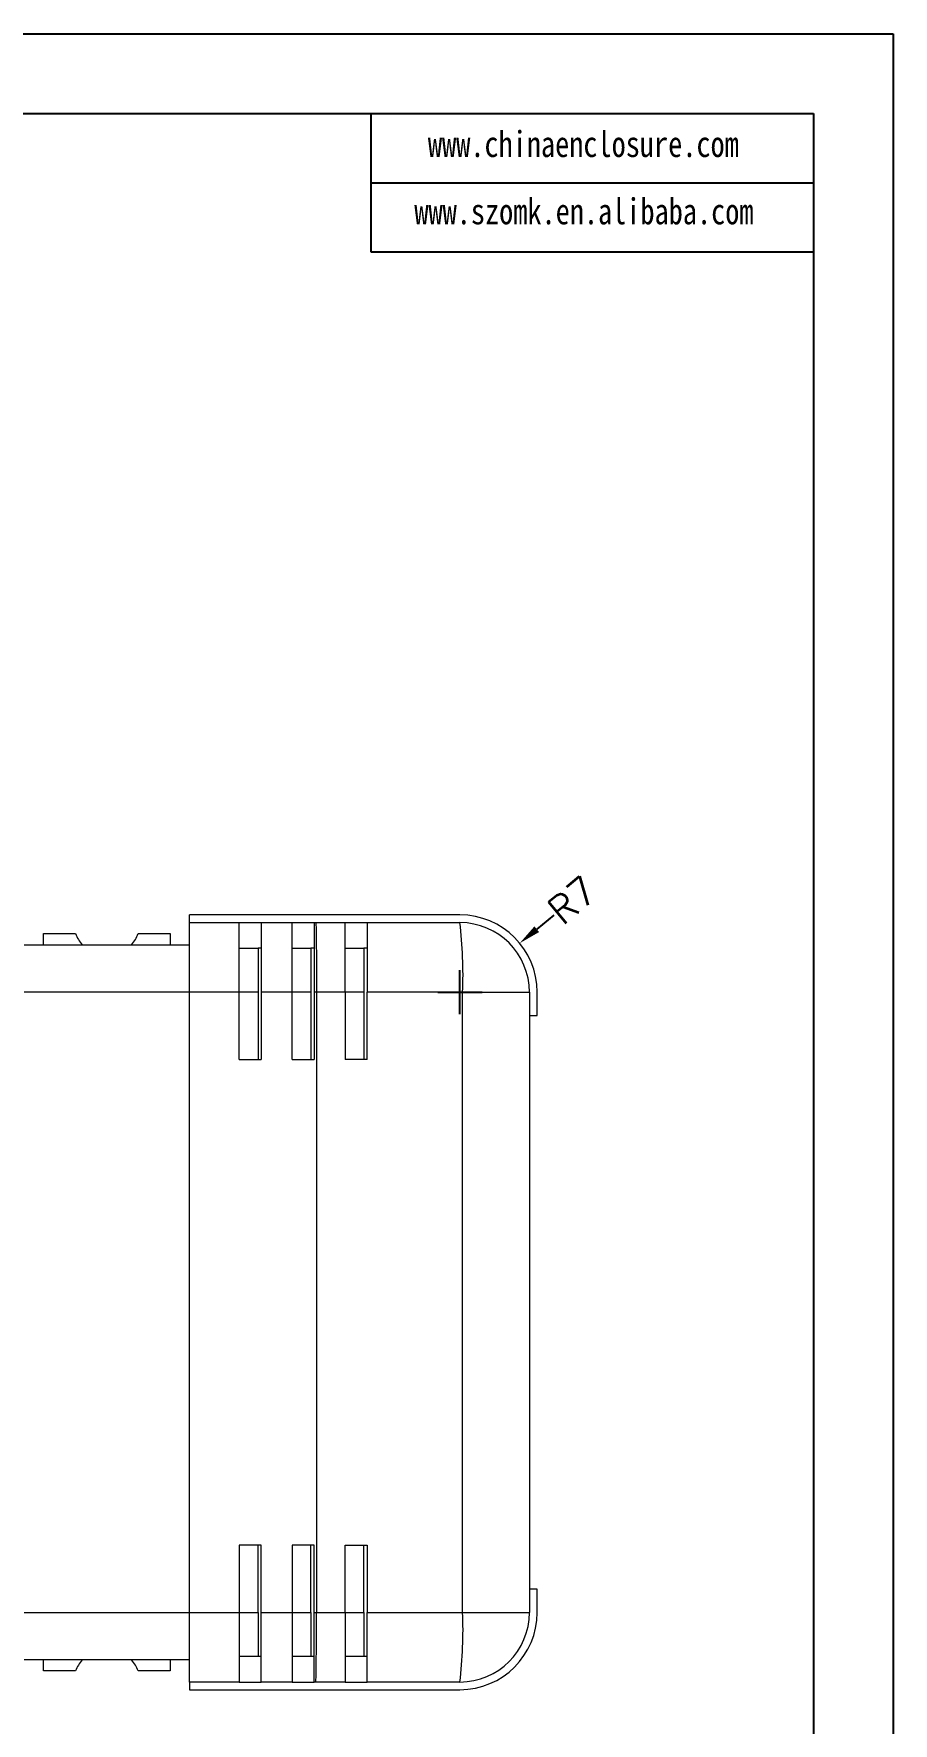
# Model space of a CAD drawing. Header units: inches. Extents: x 1958 to 3526, y 519 to 822.
# Drawn here: x 2308.7 to 2386.6, y 669.3 to 822.4 of the extents above; entities that cross this region are included whole.
import ezdxf

# ---------------------------------------------------------------- set-up
doc = ezdxf.new("R2010")
doc.units = ezdxf.units.IN
doc.layers.add('文字', color=81, linetype='Continuous')
doc.styles.get("Standard").update_dxf_attribs({"font": 'txt', "bigfont": 'gbcbig.shx'})
doc.styles.add('宋体', font='', dxfattribs={"width": 0.8, "height": 3.5})
doc.styles.get('宋体').set_extended_font_data('SimSun')
doc.dimstyles.new('2.5', dxfattribs={"dimtxt": 2.5, "dimasz": 2, "dimexe": 0.18, "dimexo": 0.0625, "dimgap": 0.09, "dimtad": 0, "dimzin": 12, "dimdsep": 46, "dimtxsty": 'Standard', "dimcen": 2, "dimclrd": 3, "dimclre": 3, "dimadec": 0, "dimazin": 0, "dimtfac": 1, "dimtofl": 0, "dimtmove": 0, "dimatfit": 3, "dimfxl": 1, "dimtolj": 1, "dimtzin": 0, "dimarcsym": 0})

# ---------------------------------------------------------------- blocks, each defined once
blk = doc.blocks.new('*D207')
at = {"color": 3, "lineweight": -2}
for p, q in [((2355.88, 742.51), (2354.33, 741.24)), ((2347.37, 733.54), (2347.37, 737.54)), ((2345.37, 735.54), (2349.37, 735.54))]:
    blk.add_line(p, q, dxfattribs=at)
at = {"color": 3}
blk.add_solid([(2354.12, 741.5), (2354.54, 740.98), (2352.78, 739.97)], dxfattribs=at)
at = {"layer": 'Defpoints', "color": 0}
for p in [(2352.78, 739.97), (2347.37, 735.54)]:
    blk.add_point(p, dxfattribs=at)
at = {"color": 0, "insert": (2357.56, 743.88), "char_height": 2.5, "attachment_point": 5, "rotation": 39.3077}
blk.add_mtext('\\A1;R7', dxfattribs=at)

msp = doc.modelspace()

# ---------------------------------------------------------------- linework, layer by layer
for p, q in [((1957.651, 822.366), (2386.64, 822.366)), ((2386.64, 822.366), (2386.64, 519.041)), ((1968.751, 815.144), (2379.418, 815.144)), ((2339.295, 815.144), (2339.295, 802.606)), ((2379.418, 815.144), (2379.418, 526.263)), ((2339.295, 808.875), (2379.418, 808.875)), ((2339.295, 802.606), (2379.418, 802.606))]:
    msp.add_line(p, q)
at = {"color": 7, "linetype": 'Continuous', "lineweight": 15}
for p, q in [((2347.365, 742.538), (2322.865, 742.538)), ((2322.865, 741.838), (2322.865, 742.538)), ((2309.615, 740.838), (2312.537, 740.838)), ((2309.615, 739.838), (2309.615, 740.838)), ((2318.194, 740.838), (2321.115, 740.838)), ((2321.115, 740.838), (2321.115, 739.838)), ((2322.865, 735.538), (2322.865, 741.838)), ((2322.865, 741.838), (2327.365, 741.838)), ((2327.365, 735.538), (2327.365, 741.838)), ((2327.365, 741.838), (2329.365, 741.838)), ((2329.365, 741.838), (2332.165, 741.838)), ((2329.365, 741.838), (2329.365, 735.538)), ((2332.165, 735.538), (2332.165, 741.838)), ((2332.165, 741.838), (2334.165, 741.838)), ((2334.165, 741.838), (2334.165, 735.538)), ((2334.165, 741.838), (2334.299, 741.838)), ((2334.299, 741.838), (2336.965, 741.838)), ((2336.965, 741.838), (2338.965, 741.838)), ((2338.965, 741.838), (2347.365, 741.838)), ((2307.865, 739.838), (2322.865, 739.838)), ((2327.365, 739.538), (2329.065, 739.538)), ((2329.065, 739.538), (2329.065, 735.538)), ((2329.365, 739.538), (2329.065, 739.538)), ((2332.165, 739.538), (2333.865, 739.538)), ((2333.865, 739.538), (2333.865, 735.538)), ((2334.165, 739.538), (2333.865, 739.538)), ((2336.965, 739.538), (2338.665, 739.538)), ((2338.665, 739.538), (2338.665, 735.538)), ((2338.965, 739.538), (2338.665, 739.538)), ((2322.865, 735.538), (2307.865, 735.538)), ((2322.865, 679.338), (2322.865, 735.538)), ((2327.365, 735.538), (2322.865, 735.538)), ((2327.365, 729.438), (2327.365, 735.538)), ((2329.065, 735.538), (2327.365, 735.538)), ((2329.065, 735.538), (2329.065, 729.438)), ((2329.365, 735.538), (2329.365, 729.438)), ((2332.165, 735.538), (2329.365, 735.538)), ((2332.165, 729.438), (2332.165, 735.538)), ((2333.865, 735.538), (2332.165, 735.538)), ((2333.865, 735.538), (2333.865, 729.438)), ((2334.366, 735.538), (2334.165, 735.538)), ((2334.165, 735.538), (2334.165, 729.438)), ((2336.965, 735.538), (2334.366, 735.538)), ((2334.366, 735.538), (2334.366, 679.338)), ((2336.965, 735.538), (2336.965, 729.438)), ((2338.665, 735.538), (2336.965, 735.538)), ((2338.665, 735.538), (2338.665, 729.438)), ((2347.614, 735.538), (2338.965, 735.538)), ((2338.965, 729.438), (2338.965, 735.538)), ((2347.614, 679.338), (2347.614, 735.538)), ((2347.614, 735.538), (2353.665, 735.538)), ((2353.665, 735.538), (2353.665, 679.338)), ((2354.365, 733.438), (2354.365, 735.538)), ((2353.665, 733.438), (2354.365, 733.438)), ((2327.365, 729.438), (2329.365, 729.438)), ((2332.165, 729.438), (2334.165, 729.438)), ((2338.965, 729.438), (2336.965, 729.438)), ((2329.365, 685.438), (2327.365, 685.438)), ((2327.365, 685.438), (2327.365, 679.338)), ((2329.065, 679.338), (2329.065, 685.438)), ((2329.365, 679.338), (2329.365, 685.438)), ((2334.165, 685.438), (2332.165, 685.438)), ((2332.165, 685.438), (2332.165, 679.338)), ((2333.865, 679.338), (2333.865, 685.438)), ((2334.165, 679.338), (2334.165, 685.438)), ((2336.965, 685.438), (2338.965, 685.438)), ((2336.965, 679.338), (2336.965, 685.438)), ((2338.665, 679.338), (2338.665, 685.438)), ((2338.965, 685.438), (2338.965, 679.338)), ((2354.365, 681.438), (2353.665, 681.438)), ((2354.365, 679.338), (2354.365, 681.438)), ((2307.865, 679.338), (2322.865, 679.338)), ((2322.865, 679.338), (2327.365, 679.338)), ((2322.865, 673.038), (2322.865, 679.338)), ((2327.365, 679.338), (2327.365, 673.038)), ((2327.365, 679.338), (2329.065, 679.338)), ((2329.065, 679.338), (2329.065, 675.338)), ((2329.365, 679.338), (2332.165, 679.338)), ((2329.365, 673.038), (2329.365, 679.338)), ((2332.165, 679.338), (2332.165, 673.038)), ((2332.165, 679.338), (2333.865, 679.338)), ((2333.865, 679.338), (2333.865, 675.338)), ((2334.165, 679.338), (2334.366, 679.338)), ((2334.165, 673.038), (2334.165, 679.338)), ((2334.366, 679.338), (2336.965, 679.338)), ((2336.965, 679.338), (2338.665, 679.338)), ((2338.665, 679.338), (2338.665, 675.338)), ((2338.965, 679.338), (2347.614, 679.338)), ((2347.614, 679.338), (2353.665, 679.338)), ((2322.865, 675.038), (2307.865, 675.038)), ((2309.615, 674.038), (2309.615, 675.038)), ((2321.115, 675.038), (2321.115, 674.038)), ((2329.065, 675.338), (2327.365, 675.338)), ((2329.365, 675.338), (2329.065, 675.338)), ((2333.865, 675.338), (2332.165, 675.338)), ((2334.165, 675.338), (2333.865, 675.338)), ((2338.665, 675.338), (2336.965, 675.338)), ((2338.965, 675.338), (2338.665, 675.338)), ((2312.537, 674.038), (2309.615, 674.038)), ((2321.115, 674.038), (2318.194, 674.038)), ((2327.365, 673.038), (2322.865, 673.038)), ((2322.865, 673.038), (2322.865, 672.338)), ((2322.865, 672.338), (2347.365, 672.338)), ((2327.365, 673.038), (2329.365, 673.038)), ((2332.165, 673.038), (2329.365, 673.038)), ((2332.165, 673.038), (2334.165, 673.038)), ((2334.299, 673.038), (2334.165, 673.038)), ((2336.965, 673.038), (2334.299, 673.038)), ((2336.965, 673.038), (2338.965, 673.038)), ((2347.365, 673.038), (2338.965, 673.038))]:
    msp.add_line(p, q, dxfattribs=at)
for centre, radius, start, end in [((2347.365, 735.538), 7, 0, 90), ((2315.365, 741.838), 3, 199.47122, 221.81031), ((2315.365, 741.838), 3, 318.18969, 340.52878), ((2307.554, 737.11), 40.091, 357.75206, 6.77201), ((2347.365, 735.538), 6.3, 0, 90), ((2307.554, 677.765), 40.091, 353.22799, 2.24794), ((2347.365, 679.338), 6.3, 270, 0), ((2347.365, 679.338), 7, 270, 0), ((2315.365, 673.038), 3, 138.18969, 160.52878), ((2315.365, 673.038), 3, 19.47122, 41.81031)]:
    msp.add_arc(centre, radius, start, end, dxfattribs=at)
for points, knots in [([(2334.299, 741.838), (2334.301, 741.838), (2334.304, 741.828), (2334.308, 741.787), (2334.312, 741.727), (2334.317, 741.627), (2334.321, 741.508), (2334.323, 741.438), (2334.329, 741.2), (2334.333, 741.007), (2334.34, 740.551), (2334.343, 740.286), (2334.35, 739.7), (2334.352, 739.376), (2334.357, 738.692), (2334.359, 738.33), (2334.362, 737.758), (2334.363, 737.562), (2334.364, 737.166), (2334.364, 736.966), (2334.366, 736.363), (2334.366, 735.954), (2334.366, 735.538)], [0, 0, 0, 0, 0.0625, 0.0625, 0.125, 0.1875, 0.1875, 0.25, 0.25, 0.375, 0.375, 0.5, 0.5, 0.625, 0.625, 0.75, 0.75, 0.8125, 0.8125, 0.875, 0.875, 1, 1, 1, 1]), ([(2336.965, 735.538), (2336.965, 735.95), (2336.965, 736.358), (2336.965, 736.965), (2336.965, 737.167), (2336.965, 737.563), (2336.965, 737.757), (2336.965, 738.326), (2336.965, 738.688), (2336.965, 739.38), (2336.965, 739.698), (2336.965, 740.134), (2336.965, 740.272), (2336.965, 740.534), (2336.965, 740.659), (2336.965, 741.003), (2336.965, 741.197), (2336.965, 741.513), (2336.965, 741.635), (2336.965, 741.797), (2336.965, 741.838), (2336.965, 741.838)], [0, 0, 0, 0, 0.125, 0.125, 0.1875, 0.1875, 0.25, 0.25, 0.375, 0.375, 0.5, 0.5, 0.5625, 0.5625, 0.625, 0.625, 0.75, 0.75, 0.875, 0.875, 1, 1, 1, 1]), ([(2338.965, 741.838), (2338.965, 741.838), (2338.965, 741.796), (2338.965, 741.635), (2338.965, 741.516), (2338.965, 741.279), (2338.965, 741.19), (2338.965, 740.995), (2338.965, 740.889), (2338.965, 740.547), (2338.965, 740.286), (2338.965, 739.698), (2338.965, 739.38), (2338.965, 738.868), (2338.965, 738.692), (2338.965, 738.327), (2338.965, 738.138), (2338.965, 737.566), (2338.965, 737.174), (2338.965, 736.366), (2338.965, 735.949), (2338.965, 735.538)], [0, 0, 0, 0, 0.125, 0.125, 0.25, 0.25, 0.3125, 0.3125, 0.375, 0.375, 0.5, 0.5, 0.625, 0.625, 0.6875, 0.6875, 0.75, 0.75, 0.875, 0.875, 1, 1, 1, 1]), ([(2334.299, 673.038), (2334.301, 673.038), (2334.304, 673.048), (2334.308, 673.089), (2334.312, 673.149), (2334.317, 673.248), (2334.321, 673.368), (2334.323, 673.438), (2334.329, 673.675), (2334.333, 673.869), (2334.34, 674.325), (2334.343, 674.59), (2334.35, 675.175), (2334.352, 675.499), (2334.357, 676.184), (2334.359, 676.546), (2334.362, 677.118), (2334.363, 677.314), (2334.364, 677.71), (2334.364, 677.909), (2334.366, 678.513), (2334.366, 678.922), (2334.366, 679.338)], [0, 0, 0, 0, 0.0625, 0.0625, 0.125, 0.1875, 0.1875, 0.25, 0.25, 0.375, 0.375, 0.5, 0.5, 0.625, 0.625, 0.75, 0.75, 0.8125, 0.8125, 0.875, 0.875, 1, 1, 1, 1]), ([(2336.965, 679.338), (2336.965, 678.926), (2336.965, 678.518), (2336.965, 677.911), (2336.965, 677.708), (2336.965, 677.313), (2336.965, 677.119), (2336.965, 676.55), (2336.965, 676.187), (2336.965, 675.496), (2336.965, 675.178), (2336.965, 674.742), (2336.965, 674.604), (2336.965, 674.341), (2336.965, 674.217), (2336.965, 673.872), (2336.965, 673.679), (2336.965, 673.363), (2336.965, 673.241), (2336.965, 673.079), (2336.965, 673.038), (2336.965, 673.038)], [0, 0, 0, 0, 0.125, 0.125, 0.1875, 0.1875, 0.25, 0.25, 0.375, 0.375, 0.5, 0.5, 0.5625, 0.5625, 0.625, 0.625, 0.75, 0.75, 0.875, 0.875, 1, 1, 1, 1]), ([(2338.965, 673.038), (2338.965, 673.038), (2338.965, 673.079), (2338.965, 673.24), (2338.965, 673.359), (2338.965, 673.597), (2338.965, 673.686), (2338.965, 673.881), (2338.965, 673.987), (2338.965, 674.329), (2338.965, 674.59), (2338.965, 675.178), (2338.965, 675.496), (2338.965, 676.008), (2338.965, 676.184), (2338.965, 676.549), (2338.965, 676.738), (2338.965, 677.309), (2338.965, 677.702), (2338.965, 678.51), (2338.965, 678.927), (2338.965, 679.338)], [0, 0, 0, 0, 0.125, 0.125, 0.25, 0.25, 0.3125, 0.3125, 0.375, 0.375, 0.5, 0.5, 0.625, 0.625, 0.6875, 0.6875, 0.75, 0.75, 0.875, 0.875, 1, 1, 1, 1])]:
    msp.add_open_spline(points, degree=3, knots=knots, dxfattribs=at)

# ---------------------------------------------------------------- texts
at = {"layer": '文字', "color": 0, "char_height": 2.35385, "width": 41.3549, "attachment_point": 1, "style": '宋体'}
for s, insert in [('www.chinaenclosure.com', (2344.464, 813.556)), ('www.szomk.en.alibaba.com', (2343.234, 807.461))]:
    msp.add_mtext(s, dxfattribs=dict(at, insert=insert))

# ---------------------------------------------------------------- dimensions: what is measured, and where the dimension line sits
dim = msp.add_radius_dim(center=(2347.365, 735.538), mpoint=(2352.782, 739.972), dimstyle='2.5')
dim.commit()
dim.dimension.update_dxf_attribs({"geometry": '*D207', "text_midpoint": (2357.558, 743.883)})

doc.saveas('drawing.dxf')
